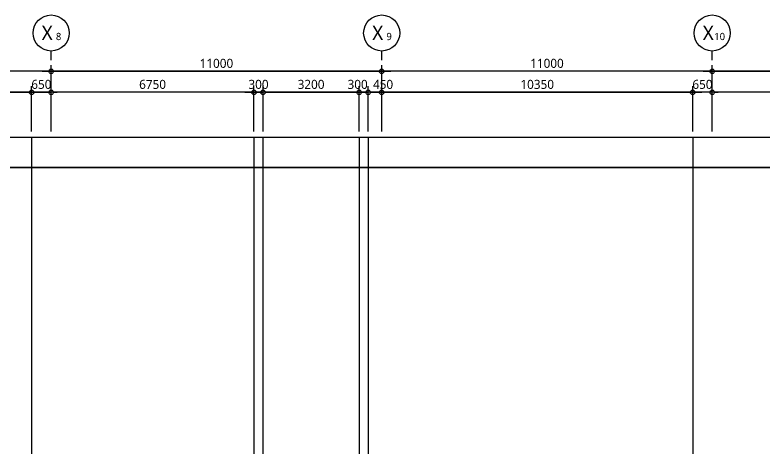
# Model space of a CAD drawing. Header units: millimetres. Extents: x 3775 to 244986, y 1861 to 55808.
# Drawn here: x 192805 to 217764, y 41390 to 55808 of the extents above; entities that cross this region are included whole.
import ezdxf
from ezdxf.enums import TextEntityAlignment as Align

# ---------------------------------------------------------------- set-up
doc = ezdxf.new("R2010")
doc.units = ezdxf.units.MM
doc.header["$LTSCALE"] = 100
doc.header["$MEASUREMENT"] = 0
doc.header["$PDSIZE"] = -10
doc.linetypes.add('CEN', pattern=[62, 60, -1, 0, -1])
doc.layers.get('0').update_dxf_attribs({"linetype": 'CONTINUOUS'})
doc.layers.get('Defpoints').update_dxf_attribs({"color": 171, "linetype": 'CONTINUOUS'})
for name, color, linetype in [('CEN(ST)', 1, 'CEN'), ('INS', 252, 'BATTING'), ('NDIM', 7, 'CONTINUOUS'), ('SYM(AXIS)', 7, 'CONTINUOUS'), ('TEXT(AXIS)', 2, 'CONTINUOUS')]:
    doc.layers.add(name, color=color, linetype=linetype)
doc.styles.add('CGS', font='cgse', dxfattribs={"bigfont": 'cgs'})
doc.styles.add('나눔바른고딕', font='NanumBarunGothic.ttf')
doc.linetypes.add('BATTING', pattern='A,0.0001,-0.1,[134,ltypeshp.shx,S=0.1,R=0,X=-0.1,Y=0],-0.2,[134,ltypeshp.shx,S=0.1,R=180,X=0.1,Y=0],-0.1', length=0.4001)
doc.dimstyles.new('NDIM 1200', dxfattribs={"dimscale": 75, "dimtxt": 3, "dimasz": 1, "dimexe": 2, "dimexo": 2, "dimgap": 1, "dimtad": 1, "dimdec": 0, "dimdsep": 46, "dimtxsty": 'CGS', "dimblk": 'DOT0', "dimcen": 1, "dimdle": 8, "dimclrd": 256, "dimclre": 256, "dimclrt": 256, "dimadec": 0, "dimazin": 0, "dimtfac": 1, "dimtdec": 0, "dimtix": 1, "dimtmove": 2, "dimatfit": 3, "dimldrblk": 'DOT0', "dimfxl": 1, "dimtolj": 1, "dimtzin": 0, "dimlwd": -1, "dimlwe": -1, "dimarcsym": 0})

# ---------------------------------------------------------------- blocks, each defined once
blk = doc.blocks.new('A$C2F20087E')
at = {"layer": 'SYM(AXIS)'}
blk.add_line((600, 0), (600, 300), dxfattribs=at)
blk.add_circle((600, 900), 600, dxfattribs=at)
blk = doc.blocks.new('DOT0')
blk.add_line((-3, 0), (3, 0))
at = {"color": 6}
blk.add_circle((0, 0), 0.75, dxfattribs=at)
blk = doc.blocks.new('*D317')
at = {"layer": 'Defpoints', "color": 0, "ltscale": 0.4, "transparency": 16777216}
for p in [(194008, 53233), (193358, 51733), (194008, 51733)]:
    blk.add_point(p, dxfattribs=at)
at = {"layer": 'NDIM', "ltscale": 0.4, "transparency": 16777216}
for p, q in [((193358, 51933), (193358, 53433)), ((194008, 51933), (194008, 53433)), ((193258, 53233), (193158, 53233)), ((193358, 53233), (194008, 53233)), ((194108, 53233), (194208, 53233))]:
    blk.add_line(p, q, dxfattribs=at)
at = {"layer": 'NDIM', "ltscale": 0.4, "transparency": 16777216, "xscale": 100, "yscale": 100, "zscale": 100}
blk.add_blockref('DOT0', (193358, 53233), dxfattribs=at)
at = {"layer": 'NDIM', "ltscale": 0.4, "transparency": 16777216, "xscale": 100, "yscale": 100, "zscale": 100, "rotation": 180}
blk.add_blockref('DOT0', (194008, 53233), dxfattribs=at)
at = {"layer": 'NDIM', "ltscale": 0.4, "transparency": 16777216, "insert": (193683, 53496), "char_height": 300, "attachment_point": 5, "style": '나눔바른고딕'}
blk.add_mtext('\\A1;650', dxfattribs=at)
blk = doc.blocks.new('*D318')
at = {"layer": 'Defpoints', "color": 0, "ltscale": 0.4, "transparency": 16777216}
for p in [(193358, 53233), (183008, 51733), (193358, 51733)]:
    blk.add_point(p, dxfattribs=at)
at = {"layer": 'NDIM', "ltscale": 0.4, "transparency": 16777216}
for p, q in [((183008, 51933), (183008, 53433)), ((193358, 51933), (193358, 53433)), ((183108, 53233), (193258, 53233))]:
    blk.add_line(p, q, dxfattribs=at)
at = {"layer": 'NDIM', "ltscale": 0.4, "transparency": 16777216, "xscale": 100, "yscale": 100, "zscale": 100, "rotation": 180}
blk.add_blockref('DOT0', (183008, 53233), dxfattribs=at)
at = {"layer": 'NDIM', "ltscale": 0.4, "transparency": 16777216, "xscale": 100, "yscale": 100, "zscale": 100}
blk.add_blockref('DOT0', (193358, 53233), dxfattribs=at)
at = {"layer": 'NDIM', "ltscale": 0.4, "transparency": 16777216, "insert": (188183, 53496), "char_height": 300, "attachment_point": 5, "style": '나눔바른고딕'}
blk.add_mtext('\\A1;10350', dxfattribs=at)
blk = doc.blocks.new('*D319')
at = {"layer": 'Defpoints', "color": 0, "ltscale": 0.4, "transparency": 16777216}
for p in [(194008, 53233), (194008, 51733), (200758, 51733)]:
    blk.add_point(p, dxfattribs=at)
at = {"layer": 'NDIM', "ltscale": 0.4, "transparency": 16777216}
for p, q in [((194008, 51933), (194008, 53433)), ((200758, 51933), (200758, 53433)), ((200658, 53233), (194108, 53233))]:
    blk.add_line(p, q, dxfattribs=at)
at = {"layer": 'NDIM', "ltscale": 0.4, "transparency": 16777216, "xscale": 100, "yscale": 100, "zscale": 100, "rotation": 180}
blk.add_blockref('DOT0', (194008, 53233), dxfattribs=at)
at = {"layer": 'NDIM', "ltscale": 0.4, "transparency": 16777216, "xscale": 100, "yscale": 100, "zscale": 100}
blk.add_blockref('DOT0', (200758, 53233), dxfattribs=at)
at = {"layer": 'NDIM', "ltscale": 0.4, "transparency": 16777216, "insert": (197383, 53496), "char_height": 300, "attachment_point": 5, "style": '나눔바른고딕'}
blk.add_mtext('\\A1;6750', dxfattribs=at)
blk = doc.blocks.new('*D323')
at = {"layer": 'Defpoints', "color": 0, "ltscale": 0.4, "transparency": 16777216}
for p in [(201058, 53233), (200758, 51733), (201058, 51733)]:
    blk.add_point(p, dxfattribs=at)
at = {"layer": 'NDIM', "ltscale": 0.4, "transparency": 16777216}
for p, q in [((200758, 51933), (200758, 53433)), ((201058, 51933), (201058, 53433)), ((200658, 53233), (200558, 53233)), ((200758, 53233), (201058, 53233)), ((201158, 53233), (201258, 53233))]:
    blk.add_line(p, q, dxfattribs=at)
at = {"layer": 'NDIM', "ltscale": 0.4, "transparency": 16777216, "xscale": 100, "yscale": 100, "zscale": 100}
blk.add_blockref('DOT0', (200758, 53233), dxfattribs=at)
at = {"layer": 'NDIM', "ltscale": 0.4, "transparency": 16777216, "xscale": 100, "yscale": 100, "zscale": 100, "rotation": 180}
blk.add_blockref('DOT0', (201058, 53233), dxfattribs=at)
at = {"layer": 'NDIM', "ltscale": 0.4, "transparency": 16777216, "insert": (200908, 53496), "char_height": 300, "attachment_point": 5, "style": '나눔바른고딕'}
blk.add_mtext('\\A1;300', dxfattribs=at)
blk = doc.blocks.new('*D324')
at = {"layer": 'Defpoints', "color": 0, "ltscale": 0.4, "transparency": 16777216}
for p in [(204258, 53233), (201058, 51733), (204258, 51733)]:
    blk.add_point(p, dxfattribs=at)
at = {"layer": 'NDIM', "ltscale": 0.4, "transparency": 16777216}
for p, q in [((201058, 51933), (201058, 53433)), ((204258, 51933), (204258, 53433)), ((201158, 53233), (204158, 53233))]:
    blk.add_line(p, q, dxfattribs=at)
at = {"layer": 'NDIM', "ltscale": 0.4, "transparency": 16777216, "xscale": 100, "yscale": 100, "zscale": 100, "rotation": 180}
blk.add_blockref('DOT0', (201058, 53233), dxfattribs=at)
at = {"layer": 'NDIM', "ltscale": 0.4, "transparency": 16777216, "xscale": 100, "yscale": 100, "zscale": 100}
blk.add_blockref('DOT0', (204258, 53233), dxfattribs=at)
at = {"layer": 'NDIM', "ltscale": 0.4, "transparency": 16777216, "insert": (202658, 53496), "char_height": 300, "attachment_point": 5, "style": '나눔바른고딕'}
blk.add_mtext('\\A1;3200', dxfattribs=at)
blk = doc.blocks.new('*D325')
at = {"layer": 'Defpoints', "color": 0, "ltscale": 0.4, "transparency": 16777216}
for p in [(204258, 53233), (204258, 51733), (204558, 51733)]:
    blk.add_point(p, dxfattribs=at)
at = {"layer": 'NDIM', "ltscale": 0.4, "transparency": 16777216}
for p, q in [((204258, 51933), (204258, 53433)), ((204558, 51933), (204558, 53433)), ((204158, 53233), (204058, 53233)), ((204558, 53233), (204258, 53233)), ((204658, 53233), (204758, 53233))]:
    blk.add_line(p, q, dxfattribs=at)
at = {"layer": 'NDIM', "ltscale": 0.4, "transparency": 16777216, "xscale": 100, "yscale": 100, "zscale": 100}
blk.add_blockref('DOT0', (204258, 53233), dxfattribs=at)
at = {"layer": 'NDIM', "ltscale": 0.4, "transparency": 16777216, "xscale": 100, "yscale": 100, "zscale": 100, "rotation": 180}
blk.add_blockref('DOT0', (204558, 53233), dxfattribs=at)
at = {"layer": 'NDIM', "ltscale": 0.4, "transparency": 16777216, "insert": (204207, 53496), "char_height": 300, "attachment_point": 5, "style": '나눔바른고딕'}
blk.add_mtext('\\A1;300', dxfattribs=at)
blk = doc.blocks.new('*D326')
at = {"layer": 'Defpoints', "color": 0, "ltscale": 0.4, "transparency": 16777216}
for p in [(204558, 53233), (204558, 51733), (205008, 51733)]:
    blk.add_point(p, dxfattribs=at)
at = {"layer": 'NDIM', "ltscale": 0.4, "transparency": 16777216}
for p, q in [((204558, 51933), (204558, 53433)), ((205008, 51933), (205008, 53433)), ((204908, 53233), (204658, 53233))]:
    blk.add_line(p, q, dxfattribs=at)
at = {"layer": 'NDIM', "ltscale": 0.4, "transparency": 16777216, "xscale": 100, "yscale": 100, "zscale": 100, "rotation": 180}
blk.add_blockref('DOT0', (204558, 53233), dxfattribs=at)
at = {"layer": 'NDIM', "ltscale": 0.4, "transparency": 16777216, "xscale": 100, "yscale": 100, "zscale": 100}
blk.add_blockref('DOT0', (205008, 53233), dxfattribs=at)
at = {"layer": 'NDIM', "ltscale": 0.4, "transparency": 16777216, "insert": (205054, 53496), "char_height": 300, "attachment_point": 5, "style": '나눔바른고딕'}
blk.add_mtext('\\A1;450', dxfattribs=at)
blk = doc.blocks.new('*D327')
at = {"layer": 'Defpoints', "color": 0, "ltscale": 0.4, "transparency": 16777216}
for p in [(215358, 53233), (205008, 51733), (215358, 51733)]:
    blk.add_point(p, dxfattribs=at)
at = {"layer": 'NDIM', "ltscale": 0.4, "transparency": 16777216}
for p, q in [((205008, 51933), (205008, 53433)), ((215358, 51933), (215358, 53433)), ((205108, 53233), (215258, 53233))]:
    blk.add_line(p, q, dxfattribs=at)
at = {"layer": 'NDIM', "ltscale": 0.4, "transparency": 16777216, "xscale": 100, "yscale": 100, "zscale": 100, "rotation": 180}
blk.add_blockref('DOT0', (205008, 53233), dxfattribs=at)
at = {"layer": 'NDIM', "ltscale": 0.4, "transparency": 16777216, "xscale": 100, "yscale": 100, "zscale": 100}
blk.add_blockref('DOT0', (215358, 53233), dxfattribs=at)
at = {"layer": 'NDIM', "ltscale": 0.4, "transparency": 16777216, "insert": (210183, 53496), "char_height": 300, "attachment_point": 5, "style": '나눔바른고딕'}
blk.add_mtext('\\A1;10350', dxfattribs=at)
blk = doc.blocks.new('*D328')
at = {"layer": 'Defpoints', "color": 0, "ltscale": 0.4, "transparency": 16777216}
for p in [(215358, 53233), (215358, 51733), (216008, 51733)]:
    blk.add_point(p, dxfattribs=at)
at = {"layer": 'NDIM', "ltscale": 0.4, "transparency": 16777216}
for p, q in [((215358, 51933), (215358, 53433)), ((216008, 51933), (216008, 53433)), ((215258, 53233), (215158, 53233)), ((216008, 53233), (215358, 53233)), ((216108, 53233), (216208, 53233))]:
    blk.add_line(p, q, dxfattribs=at)
at = {"layer": 'NDIM', "ltscale": 0.4, "transparency": 16777216, "xscale": 100, "yscale": 100, "zscale": 100}
blk.add_blockref('DOT0', (215358, 53233), dxfattribs=at)
at = {"layer": 'NDIM', "ltscale": 0.4, "transparency": 16777216, "xscale": 100, "yscale": 100, "zscale": 100, "rotation": 180}
blk.add_blockref('DOT0', (216008, 53233), dxfattribs=at)
at = {"layer": 'NDIM', "ltscale": 0.4, "transparency": 16777216, "insert": (215683, 53496), "char_height": 300, "attachment_point": 5, "style": '나눔바른고딕'}
blk.add_mtext('\\A1;650', dxfattribs=at)
blk = doc.blocks.new('*D329')
at = {"layer": 'Defpoints', "color": 0, "ltscale": 0.4, "transparency": 16777216}
for p in [(216008, 53233), (216008, 51733), (226308, 51733)]:
    blk.add_point(p, dxfattribs=at)
at = {"layer": 'NDIM', "ltscale": 0.4, "transparency": 16777216}
for p, q in [((216008, 51933), (216008, 53433)), ((226308, 51933), (226308, 53433)), ((226208, 53233), (216108, 53233))]:
    blk.add_line(p, q, dxfattribs=at)
at = {"layer": 'NDIM', "ltscale": 0.4, "transparency": 16777216, "xscale": 100, "yscale": 100, "zscale": 100, "rotation": 180}
blk.add_blockref('DOT0', (216008, 53233), dxfattribs=at)
at = {"layer": 'NDIM', "ltscale": 0.4, "transparency": 16777216, "xscale": 100, "yscale": 100, "zscale": 100}
blk.add_blockref('DOT0', (226308, 53233), dxfattribs=at)
at = {"layer": 'NDIM', "ltscale": 0.4, "transparency": 16777216, "insert": (221158, 53496), "char_height": 300, "attachment_point": 5, "style": '나눔바른고딕'}
blk.add_mtext('\\A1;10300', dxfattribs=at)
blk = doc.blocks.new('*D331')
at = {"layer": 'Defpoints', "color": 0, "ltscale": 0.4, "transparency": 16777216}
for p in [(227008, 53933), (216008, 51733), (227008, 51733)]:
    blk.add_point(p, dxfattribs=at)
at = {"layer": 'NDIM', "ltscale": 0.4, "transparency": 16777216}
for p, q in [((216008, 51933), (216008, 54133)), ((216108, 53933), (226908, 53933)), ((227008, 51933), (227008, 54133))]:
    blk.add_line(p, q, dxfattribs=at)
at = {"layer": 'NDIM', "ltscale": 0.4, "transparency": 16777216, "xscale": 100, "yscale": 100, "zscale": 100, "rotation": 180}
blk.add_blockref('DOT0', (216008, 53933), dxfattribs=at)
at = {"layer": 'NDIM', "ltscale": 0.4, "transparency": 16777216, "xscale": 100, "yscale": 100, "zscale": 100}
blk.add_blockref('DOT0', (227008, 53933), dxfattribs=at)
at = {"layer": 'NDIM', "ltscale": 0.4, "transparency": 16777216, "insert": (221508, 54196), "char_height": 300, "attachment_point": 5, "style": '나눔바른고딕'}
blk.add_mtext('\\A1;11000', dxfattribs=at)
blk = doc.blocks.new('*D332')
at = {"layer": 'Defpoints', "color": 0, "ltscale": 0.4, "transparency": 16777216}
for p in [(205008, 53933), (205008, 51733), (216008, 51733)]:
    blk.add_point(p, dxfattribs=at)
at = {"layer": 'NDIM', "ltscale": 0.4, "transparency": 16777216}
for p, q in [((205008, 51933), (205008, 54133)), ((215908, 53933), (205108, 53933)), ((216008, 51933), (216008, 54133))]:
    blk.add_line(p, q, dxfattribs=at)
at = {"layer": 'NDIM', "ltscale": 0.4, "transparency": 16777216, "xscale": 100, "yscale": 100, "zscale": 100, "rotation": 180}
blk.add_blockref('DOT0', (205008, 53933), dxfattribs=at)
at = {"layer": 'NDIM', "ltscale": 0.4, "transparency": 16777216, "xscale": 100, "yscale": 100, "zscale": 100}
blk.add_blockref('DOT0', (216008, 53933), dxfattribs=at)
at = {"layer": 'NDIM', "ltscale": 0.4, "transparency": 16777216, "insert": (210508, 54196), "char_height": 300, "attachment_point": 5, "style": '나눔바른고딕'}
blk.add_mtext('\\A1;11000', dxfattribs=at)
blk = doc.blocks.new('*D333')
at = {"layer": 'Defpoints', "color": 0, "ltscale": 0.4, "transparency": 16777216}
for p in [(205008, 53933), (194008, 51733), (205008, 51733)]:
    blk.add_point(p, dxfattribs=at)
at = {"layer": 'NDIM', "ltscale": 0.4, "transparency": 16777216}
for p, q in [((194008, 51933), (194008, 54133)), ((194108, 53933), (204908, 53933)), ((205008, 51933), (205008, 54133))]:
    blk.add_line(p, q, dxfattribs=at)
at = {"layer": 'NDIM', "ltscale": 0.4, "transparency": 16777216, "xscale": 100, "yscale": 100, "zscale": 100, "rotation": 180}
blk.add_blockref('DOT0', (194008, 53933), dxfattribs=at)
at = {"layer": 'NDIM', "ltscale": 0.4, "transparency": 16777216, "xscale": 100, "yscale": 100, "zscale": 100}
blk.add_blockref('DOT0', (205008, 53933), dxfattribs=at)
at = {"layer": 'NDIM', "ltscale": 0.4, "transparency": 16777216, "insert": (199508, 54196), "char_height": 300, "attachment_point": 5, "style": '나눔바른고딕'}
blk.add_mtext('\\A1;11000', dxfattribs=at)
blk = doc.blocks.new('*D334')
at = {"layer": 'Defpoints', "color": 0, "ltscale": 0.4, "transparency": 16777216}
for p in [(183008, 53933), (183008, 51733), (194008, 51733)]:
    blk.add_point(p, dxfattribs=at)
at = {"layer": 'NDIM', "ltscale": 0.4, "transparency": 16777216}
for p, q in [((183008, 51933), (183008, 54133)), ((193908, 53933), (183108, 53933)), ((194008, 51933), (194008, 54133))]:
    blk.add_line(p, q, dxfattribs=at)
at = {"layer": 'NDIM', "ltscale": 0.4, "transparency": 16777216, "xscale": 100, "yscale": 100, "zscale": 100, "rotation": 180}
blk.add_blockref('DOT0', (183008, 53933), dxfattribs=at)
at = {"layer": 'NDIM', "ltscale": 0.4, "transparency": 16777216, "xscale": 100, "yscale": 100, "zscale": 100}
blk.add_blockref('DOT0', (194008, 53933), dxfattribs=at)
at = {"layer": 'NDIM', "ltscale": 0.4, "transparency": 16777216, "insert": (188508, 54196), "char_height": 300, "attachment_point": 5, "style": '나눔바른고딕'}
blk.add_mtext('\\A1;11000', dxfattribs=at)

msp = doc.modelspace()

# ---------------------------------------------------------------- linework, layer by layer
at = {"layer": 'CEN(ST)', "ltscale": 10000}
for p, q in [((193357.8, 51732.8), (193357.8, 27092.5)), ((200757.8, 51732.8), (200757.8, 27329.3)), ((201057.8, 51732.8), (201057.8, 27329.3)), ((204257.8, 51732.8), (204257.8, 27329.3)), ((204557.8, 51732.8), (204557.8, 27329.3)), ((215357.8, 51732.8), (215357.8, 27092.5)), ((226726.7, 50732.8), (170790, 50732.8))]:
    msp.add_line(p, q, dxfattribs=at)
at = {"layer": 'Defpoints', "ltscale": 10000}
for points in [[(168590, 6181.8), (236882.7, 6181.8), (236882.7, 53932.8), (168590, 53932.8)], [(169290, 6881.8), (236182.7, 6881.8), (236182.7, 53232.8), (169290, 53232.8)], [(170790, 8381.8), (234682.7, 8381.8), (234682.7, 51732.8), (170790, 51732.8)]]:
    msp.add_lwpolyline(points, close=True, dxfattribs=at)
at = {"layer": 'INS', "ltscale": 2.5}
msp.add_line((170790, 50732.8), (226207.8, 50732.8), dxfattribs=at)

# ---------------------------------------------------------------- block references
for p in [(193407.8, 54307.8), (204407.8, 54307.8), (215407.8, 54307.8)]:
    msp.add_blockref('A$C2F20087E', p)

# ---------------------------------------------------------------- texts
at = {"layer": 'TEXT(AXIS)', "style": '나눔바른고딕'}
for s, height, p in [('X', 480, (193876.1, 55211.8)), ('X', 480, (204876.1, 55211.8)), ('X', 480, (215876.1, 55211.8)), ('8', 240, (194255.4, 55091.8)), ('9', 240, (205255.4, 55091.8)), ('10', 240, (216255.4, 55091.8))]:
    msp.add_text(s, height=height, dxfattribs=at).set_placement(p, align=Align.MIDDLE)

# ---------------------------------------------------------------- dimensions: what is measured, and where the dimension line sits
at = {"layer": 'NDIM', "ltscale": 0.4}
for base, p1, p2, picture, middle in [((183007.8, 53932.8), (194007.8, 51732.8), (183007.8, 51732.8), '*D334', (188507.8, 54195.7)), ((205007.8, 53932.8), (216007.8, 51732.8), (205007.8, 51732.8), '*D332', (210507.8, 54195.7)), ((194007.8, 53232.8), (200757.8, 51732.8), (194007.8, 51732.8), '*D319', (197382.8, 53495.9)), ((215357.8, 53232.8), (216007.8, 51732.8), (215357.8, 51732.8), '*D328', (215682.8, 53495.9)), ((216007.8, 53232.8), (226307.8, 51732.8), (216007.8, 51732.8), '*D329', (221157.8, 53495.9))]:
    dim = msp.add_linear_dim(base=base, p1=p1, p2=p2, angle=180, dimstyle='NDIM 1200', override={"dimscale": 100, "dimtxsty": '나눔바른고딕'}, dxfattribs=at)
    dim.commit()
    dim.dimension.update_dxf_attribs({"geometry": picture, "text_midpoint": middle})
for base, p1, p2, picture, middle in [((205007.8, 53932.8), (194007.8, 51732.8), (205007.8, 51732.8), '*D333', (199507.8, 54195.7)), ((227007.8, 53932.8), (216007.8, 51732.8), (227007.8, 51732.8), '*D331', (221507.8, 54195.7)), ((193357.8, 53232.8), (183007.8, 51732.8), (193357.8, 51732.8), '*D318', (188182.8, 53495.9)), ((194007.8, 53232.8), (193357.8, 51732.8), (194007.8, 51732.8), '*D317', (193682.8, 53495.9)), ((201057.8, 53232.8), (200757.8, 51732.8), (201057.8, 51732.8), '*D323', (200907.8, 53495.9)), ((204257.8, 53232.8), (201057.8, 51732.8), (204257.8, 51732.8), '*D324', (202657.8, 53495.9)), ((215357.8, 53232.8), (205007.8, 51732.8), (215357.8, 51732.8), '*D327', (210182.8, 53495.9))]:
    dim = msp.add_linear_dim(base=base, p1=p1, p2=p2, dimstyle='NDIM 1200', override={"dimscale": 100, "dimtxsty": '나눔바른고딕'}, dxfattribs=at)
    dim.commit()
    dim.dimension.update_dxf_attribs({"geometry": picture, "text_midpoint": middle})
for base, p1, p2, picture, middle in [((204257.8, 53232.8), (204557.8, 51732.8), (204257.8, 51732.8), '*D325', (204206.6, 53495.9)), ((204557.8, 53232.8), (205007.8, 51732.8), (204557.8, 51732.8), '*D326', (205053.7, 53495.7))]:
    dim = msp.add_linear_dim(base=base, p1=p1, p2=p2, angle=180, dimstyle='NDIM 1200', override={"dimscale": 100, "dimtxsty": '나눔바른고딕'}, dxfattribs=at)
    dim.commit()
    dim.dimension.update_dxf_attribs({"geometry": picture, "text_midpoint": middle, "dimtype": 160})

doc.saveas('drawing.dxf')
